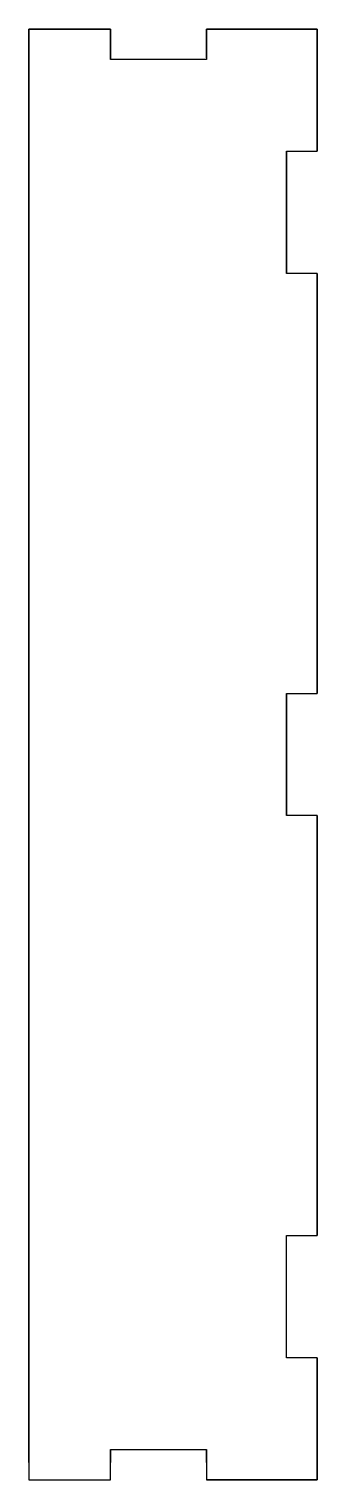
# Model space of a CAD drawing. Header units: inches. Extents: x -1.18 to 0, y -5.92 to 0.02.
import ezdxf

# ---------------------------------------------------------------- set-up
doc = ezdxf.new("R2010")
doc.units = ezdxf.units.IN
doc.header["$MEASUREMENT"] = 0

msp = doc.modelspace()

# ---------------------------------------------------------------- linework, layer by layer
for p, q in [((-1.1811, -5.8465), (-1.1811, 0.0197)), ((-1.1811, 0.0197), (-0.8465, 0.0197)), ((-1.1811, -5.8465), (-1.1811, 0.0197)), ((-1.1811, 0.0197), (-0.8465, 0.0197)), ((-1.1811, -0.1053), (-1.1811, 0.0197)), ((-1.1811, 0.0197), (-0.8465, 0.0197)), ((-0.8465, 0.0197), (-0.8465, -0.1053)), ((-0.8465, 0.0197), (-0.8465, -0.1053)), ((-0.4528, -0.0984), (-0.4528, 0.0197)), ((-0.4528, -0.0984), (-0.4528, 0.0197)), ((-0.4528, 0.0197), (0, 0.0197)), ((-0.4528, 0.0197), (0, 0.0197)), ((0, 0.0197), (0, -0.1053)), ((0, -0.4803), (0, 0.0197)), ((0, 0.0197), (0, -0.4803)), ((-0.125, -0.4803), (0, -0.4803)), ((-0.125, -0.4803), (-0.125, -0.9803)), ((0, -0.9803), (-0.125, -0.9803)), ((0, -0.9803), (0, -2.6991)), ((0, -0.9803), (0, -2.6991)), ((0, -1.1417), (0, -2.6991)), ((0, -1.1417), (0, -2.6991)), ((-0.125, -2.6991), (0, -2.6991)), ((-0.125, -2.6991), (-0.125, -3.1991)), ((0, -3.1991), (-0.125, -3.1991)), ((0, -3.1991), (0, -4.685)), ((0, -3.1991), (0, -4.685)), ((0, -4.9178), (0, -3.1991)), ((0, -3.1991), (0, -4.9178)), ((-0.125, -4.9178), (0, -4.9178)), ((-0.125, -5.4178), (-0.125, -4.9178)), ((0, -5.4178), (-0.125, -5.4178)), ((0, -5.4178), (0, -5.8465)), ((0, -5.4178), (0, -5.8465)), ((0, -5.9178), (0, -5.4178)), ((0, -5.4178), (0, -5.9178)), ((0, -5.9178), (0, -5.4178)), ((-1.1811, -5.7928), (-1.1811, -5.9178)), ((-0.8465, -5.7928), (-0.8465, -5.8465)), ((-0.8465, -5.7928), (-0.8465, -5.8465)), ((-0.4528, -5.8465), (-0.4528, -5.7928)), ((-0.4528, -5.8465), (-0.4528, -5.7928)), ((0, -5.9178), (-0.4528, -5.9178)), ((-0.125, -5.9178), (0, -5.9178)), ((-0.125, -5.9178), (0, -5.9178))]:
    msp.add_line(p, q)
for points in [[(-0.4528, 0.0197), (-0.4528, -0.1053), (-0.8465, -0.1053), (-0.8465, 0.0197), (-1.1811, 0.0197), (-1.1811, -5.9178), (-0.8465, -5.9178), (-0.8465, -5.7928), (-0.4528, -5.7928), (-0.4528, -5.9178), (0, -5.9178), (0, -5.7928)], [(-0.4528, 0.0197), (-0.4528, -0.1053), (-0.8465, -0.1053)], [(-0.4528, 0.0197), (-0.4528, -0.1053), (-0.8465, -0.1053)], [(-0.4528, 0.0197), (-0.4528, -0.1053), (-0.8465, -0.1053)], [(-0.4528, 0.0197), (-0.4528, -0.1053), (-0.8465, -0.1053), (-0.8465, 0.0197)], [(-0.4528, 0.0197), (-0.4528, -0.1053), (-0.8465, -0.1053), (-0.8465, 0.0197)], [(-0.4528, 0.0197), (-0.4528, -0.1053), (-0.8465, -0.1053), (-0.8465, 0.0197)], [(0, 0.0197), (-0.125, 0.0197), (0, 0.0197), (0, -0.4803)], [(0, -3.1991), (-0.125, -3.1991), (-0.125, -2.6991), (0, -2.6991), (0, -0.9803), (-0.125, -0.9803), (-0.125, -0.4803), (0, -0.4803)], [(0, -5.4178), (-0.125, -5.4178), (-0.125, -4.9178), (0, -4.9178), (0, -3.1991)]]:
    msp.add_lwpolyline(points)
at = {"flags": 128}
msp.add_lwpolyline([(0, -0.4803), (0, 0.0197), (-0.4528, 0.0197)], dxfattribs=at)
msp.add_lwpolyline([(0, -0.4803), (0, 0.0197), (-0.4528, 0.0197)], dxfattribs=at)
msp.add_lwpolyline([(0, -0.4803), (0, 0.0197), (-0.4528, 0.0197)], dxfattribs=at)
msp.add_lwpolyline([(0, -0.4803), (0, 0.0197), (-0.4528, 0.0197)], dxfattribs=at)
msp.add_lwpolyline([(0, -0.4803), (0, 0.0197), (-0.4528, 0.0197)], dxfattribs=at)
msp.add_lwpolyline([(0, -0.4803), (0, 0.0197), (-0.4528, 0.0197)], dxfattribs=at)
msp.add_lwpolyline([(0, -0.4803), (0, 0.0197), (-0.4528, 0.0197)], dxfattribs=at)

doc.saveas('drawing.dxf')
